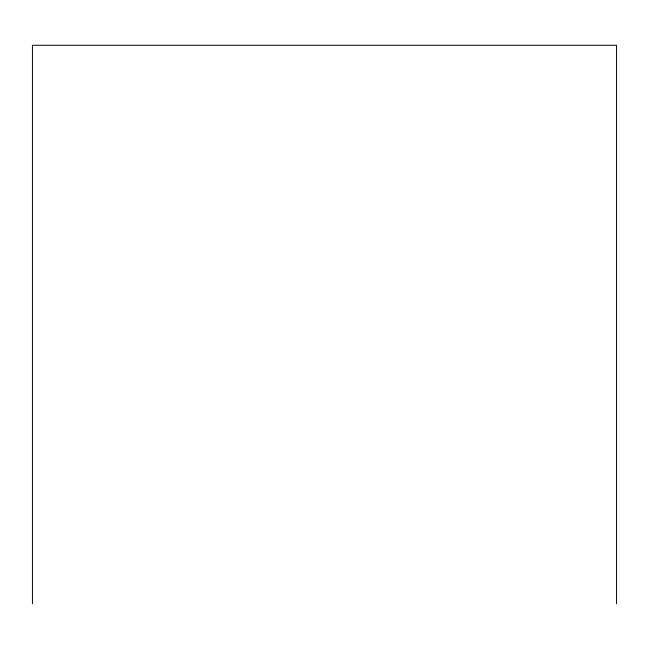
<?xml version="1.0" encoding="UTF-8"?>
<svg xmlns="http://www.w3.org/2000/svg" width="649" height="649" viewBox="0 0 649 649"><rect width="100%" height="100%" fill="white"/><g stroke="black" fill="none" stroke-linecap="round" stroke-linejoin="round"><path stroke-width="0.97" d="M616.55 603.732L616.55 45.268L32.45 45.268L32.45 603.732"/></g></svg>
